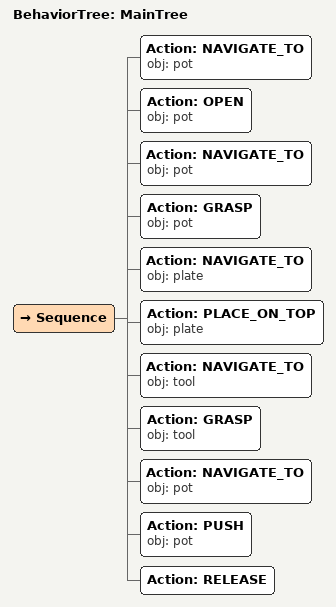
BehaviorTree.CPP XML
<root main_tree_to_execute="MainTree">
  <BehaviorTree ID="MainTree">
    <Sequence>
      <!-- Navigate to pot -->
      <Action ID="NAVIGATE_TO" obj="pot"/>
      <!-- Open pot (remove lid) -->
      <Action ID="OPEN" obj="pot"/>
      <!-- Navigate to pot -->
      <Action ID="NAVIGATE_TO" obj="pot"/>
      <!-- Grasp pot -->
      <Action ID="GRASP" obj="pot"/>
      <!-- Navigate to plate -->
      <Action ID="NAVIGATE_TO" obj="plate"/>
      <!-- Place on plate -->
      <Action ID="PLACE_ON_TOP" obj="plate"/>
      <!-- Navigate to tool -->
      <Action ID="NAVIGATE_TO" obj="tool"/>
      <!-- Grasp tool -->
      <Action ID="GRASP" obj="tool"/>
      <!-- Navigate to pot -->
      <Action ID="NAVIGATE_TO" obj="pot"/>
      <!-- Push pot toward front of table (using tool) -->
      <Action ID="PUSH" obj="pot"/>
      <!-- Release -->
      <Action ID="RELEASE"/>
    </Sequence>
  </BehaviorTree>
</root>
